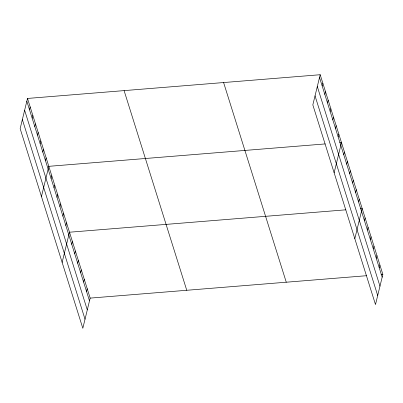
<?xml version="1.0" encoding="UTF-8"?>
<svg xmlns="http://www.w3.org/2000/svg" width="403" height="403" viewBox="0 0 403 403"><rect width="100%" height="100%" fill="white"/><g stroke="black" fill="none" stroke-linecap="round" stroke-linejoin="round"><path stroke-width="0.6" d="M27.505 98.443L20.15 128.617L82.817 328.279L90.171 298.109L27.505 98.443L320.184 74.721L382.85 274.383L375.495 304.557L312.829 104.891L320.184 74.721M29.495 109.697L30.17 106.931M32.159 118.18L32.829 115.414M34.819 126.668L35.494 123.902M37.484 135.151L38.159 132.386M40.149 143.639L40.824 140.874M42.809 152.122L43.484 149.357M45.474 160.611L46.149 157.845M41.459 196.503L48.813 166.328L325.191 143.926M51.09 178.509L51.765 175.743M54.047 187.919L54.722 185.153M56.999 197.334L57.674 194.568M59.956 206.744L60.626 203.978M62.908 216.159L63.583 213.394M65.865 225.574L66.535 222.804M62.138 262.388L69.492 232.219L345.87 209.817M71.769 244.399L72.444 241.634M74.726 253.809L75.401 251.044M77.678 263.224L78.353 260.459M80.635 272.635L81.31 269.869M83.587 282.05L84.262 279.284M86.544 291.46L87.219 288.694M322.173 85.97L322.848 83.204M324.838 94.458L325.508 91.693M327.498 102.941L328.173 100.176M330.163 111.43L330.838 108.664M332.828 119.913L333.503 117.147M335.487 128.401L336.162 125.635M338.152 136.884L338.827 134.118M334.137 172.776L341.492 142.607L339.679 142.753M343.769 154.787L344.444 152.017M346.726 164.197L347.401 161.432M349.678 173.612L350.353 170.842M352.635 183.022L353.305 180.257M355.587 192.438L356.262 189.672M358.544 201.848L359.214 199.082M354.816 238.667L362.171 208.497L360.358 208.643M364.448 220.673L365.123 217.907M367.405 230.088L368.08 227.322M370.357 239.498L371.032 236.732M373.314 248.913L373.989 246.147M376.266 258.323L376.941 255.557M379.223 267.738L379.898 264.973M90.171 298.109L366.554 275.707M381.042 274.529L382.85 274.383M319.508 77.487L382.175 277.148M317.307 86.529L379.969 286.195M315.035 95.849L377.702 295.51M223.6 82.55L286.266 282.211M124.089 90.615L186.755 290.281M26.83 101.208L89.496 300.875M24.628 110.256L87.295 309.917M22.356 119.57L85.023 319.236"/></g></svg>
